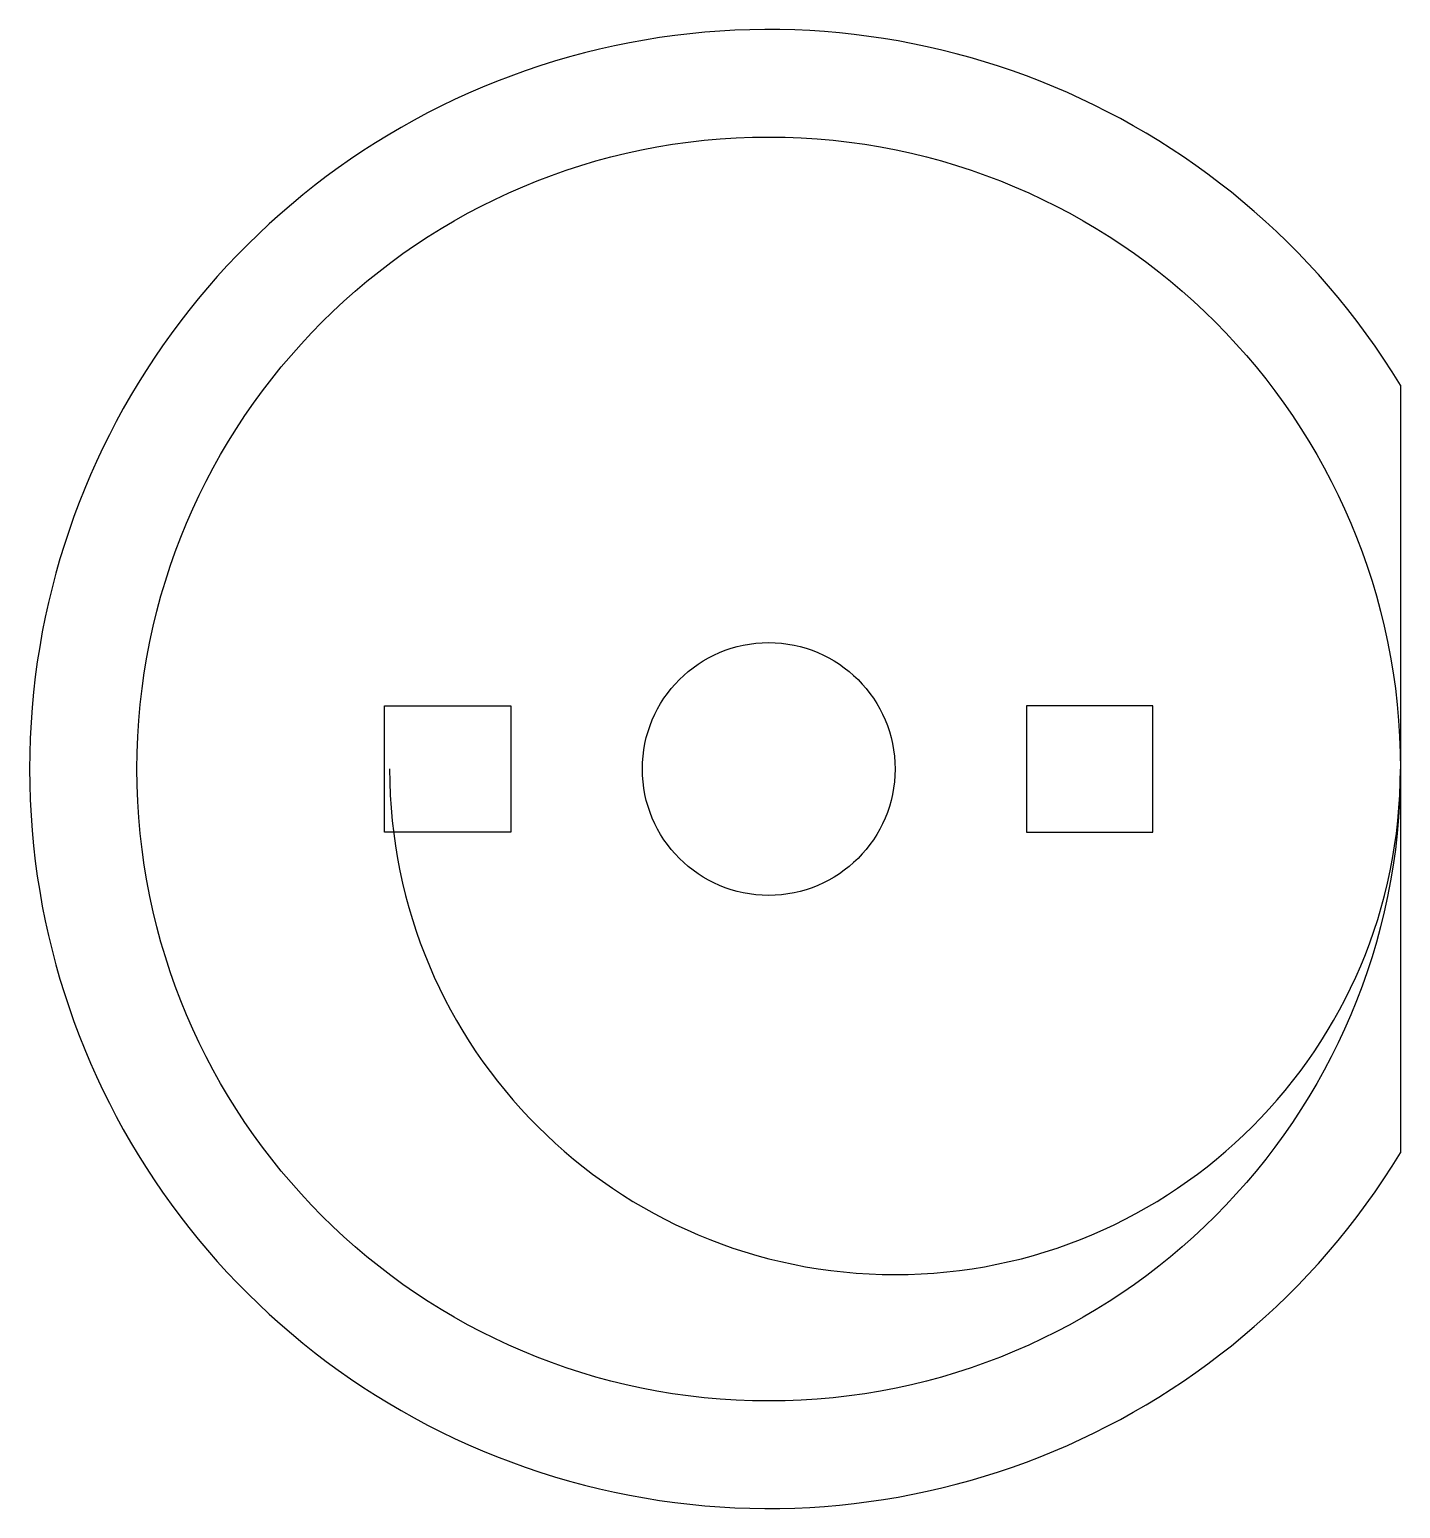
# Model space of a CAD drawing. Extents: x -2.92 to 2.5, y -2.92 to 2.92.
import ezdxf

# ---------------------------------------------------------------- set-up
doc = ezdxf.new("R2010")
doc.units = 0
doc.layers.add('Body', color=7, linetype='CONTINUOUS')

msp = doc.modelspace()

# ---------------------------------------------------------------- linework, layer by layer
at = {"layer": 'Body'}
for p, q in [((2.5, 1.51843, 1), (2.5, 0, 1)), ((2.5, 1.51843), (2.5, 0)), ((2.5, 1.51843, 1), (2.5, 0, 1)), ((2.5, 1.51843), (2.5, 1.51843, 1)), ((2.5, 1.51843), (2.5, 1.51843, 1)), ((2.5, 1.51843), (2.5, 0)), ((-1.52, -0.25), (-1.52, 0.25)), ((-1.52, 0.25), (-1.02, 0.25)), ((-1.52, 0.25), (-1.52, 0.25, -25)), ((-1.52, -0.25), (-1.52, 0.25)), ((-1.52, -0.25, -25), (-1.52, 0.25, -25)), ((-1.52, 0.25), (-1.52, 0.25, -25)), ((-1.52, 0.25), (-1.02, 0.25)), ((-1.52, 0.25, -25), (-1.02, 0.25, -25)), ((-1.52, -0.25, -25), (-1.52, 0.25, -25)), ((-1.52, 0.25, -25), (-1.02, 0.25, -25)), ((-1.02, 0.25), (-1.02, -0.25)), ((-1.02, 0.25), (-1.02, 0.25, -25)), ((-1.02, 0.25), (-1.02, 0.25, -25)), ((-1.02, 0.25), (-1.02, -0.25)), ((-1.02, 0.25, -25), (-1.02, -0.25, -25)), ((-1.02, 0.25, -25), (-1.02, -0.25, -25)), ((1.02, 0.25), (1.02, -0.25)), ((1.52, 0.25), (1.02, 0.25)), ((1.02, 0.25), (1.02, 0.25, -25)), ((1.02, 0.25), (1.02, -0.25)), ((1.02, 0.25, -25), (1.02, -0.25, -25)), ((1.02, 0.25), (1.02, 0.25, -25)), ((1.52, 0.25), (1.02, 0.25)), ((1.52, 0.25, -25), (1.02, 0.25, -25)), ((1.52, 0.25, -25), (1.02, 0.25, -25)), ((1.02, 0.25, -25), (1.02, -0.25, -25)), ((1.52, -0.25), (1.52, 0.25)), ((1.52, 0.25), (1.52, 0.25, -25)), ((1.52, -0.25), (1.52, 0.25)), ((1.52, -0.25, -25), (1.52, 0.25, -25)), ((1.52, 0.25), (1.52, 0.25, -25)), ((1.52, -0.25, -25), (1.52, 0.25, -25)), ((2.5, 0, 1), (2.5, 0, 6.65)), ((2.5, 0, 1), (2.5, 0, 6.65)), ((2.5, 0, 1), (2.5, -1.51843, 1)), ((2.5, 0), (2.5, 0, 1)), ((2.5, 0), (2.5, -1.51843)), ((2.5, 0, 1), (2.5, -1.51843, 1)), ((2.5, 0), (2.5, 0, 1)), ((2.5, 0), (2.5, -1.51843)), ((-1.02, -0.25), (-1.52, -0.25)), ((-1.52, -0.25), (-1.52, -0.25, -25)), ((-1.02, -0.25), (-1.52, -0.25)), ((-1.02, -0.25, -25), (-1.52, -0.25, -25)), ((-1.52, -0.25), (-1.52, -0.25, -25)), ((-1.02, -0.25, -25), (-1.52, -0.25, -25)), ((-1.02, -0.25), (-1.02, -0.25, -25)), ((-1.02, -0.25), (-1.02, -0.25, -25)), ((1.02, -0.25), (1.52, -0.25)), ((1.02, -0.25), (1.02, -0.25, -25)), ((1.02, -0.25), (1.52, -0.25)), ((1.02, -0.25, -25), (1.52, -0.25, -25)), ((1.02, -0.25), (1.02, -0.25, -25)), ((1.02, -0.25, -25), (1.52, -0.25, -25)), ((1.52, -0.25), (1.52, -0.25, -25)), ((1.52, -0.25), (1.52, -0.25, -25)), ((2.5, -1.51843), (2.5, -1.51843, 1)), ((2.5, -1.51843), (2.5, -1.51843, 1))]:
    msp.add_line(p, q, dxfattribs=at)
for radius in [2.5, 2.5, 2.5, 2.5, 2.5, 2.5, 0.5, 0.5]:
    msp.add_circle((0, 0), radius, dxfattribs=at)
for centre, radius, start, end in [((0, 0, 1), 2.925, 31.2733, -31.2733), ((0, 0), 2.925, 31.2733, -31.2733), ((0, 0, 1), 2.925, 31.2733, -31.2733), ((0, 0), 2.925, 31.2733, -31.2733), ((0.5, 0, 6.65), 2, 180, 0), ((0.5, 0, 6.65), 2, 180, 0)]:
    msp.add_arc(centre, radius, start, end, dxfattribs=at)

doc.saveas('drawing.dxf')
